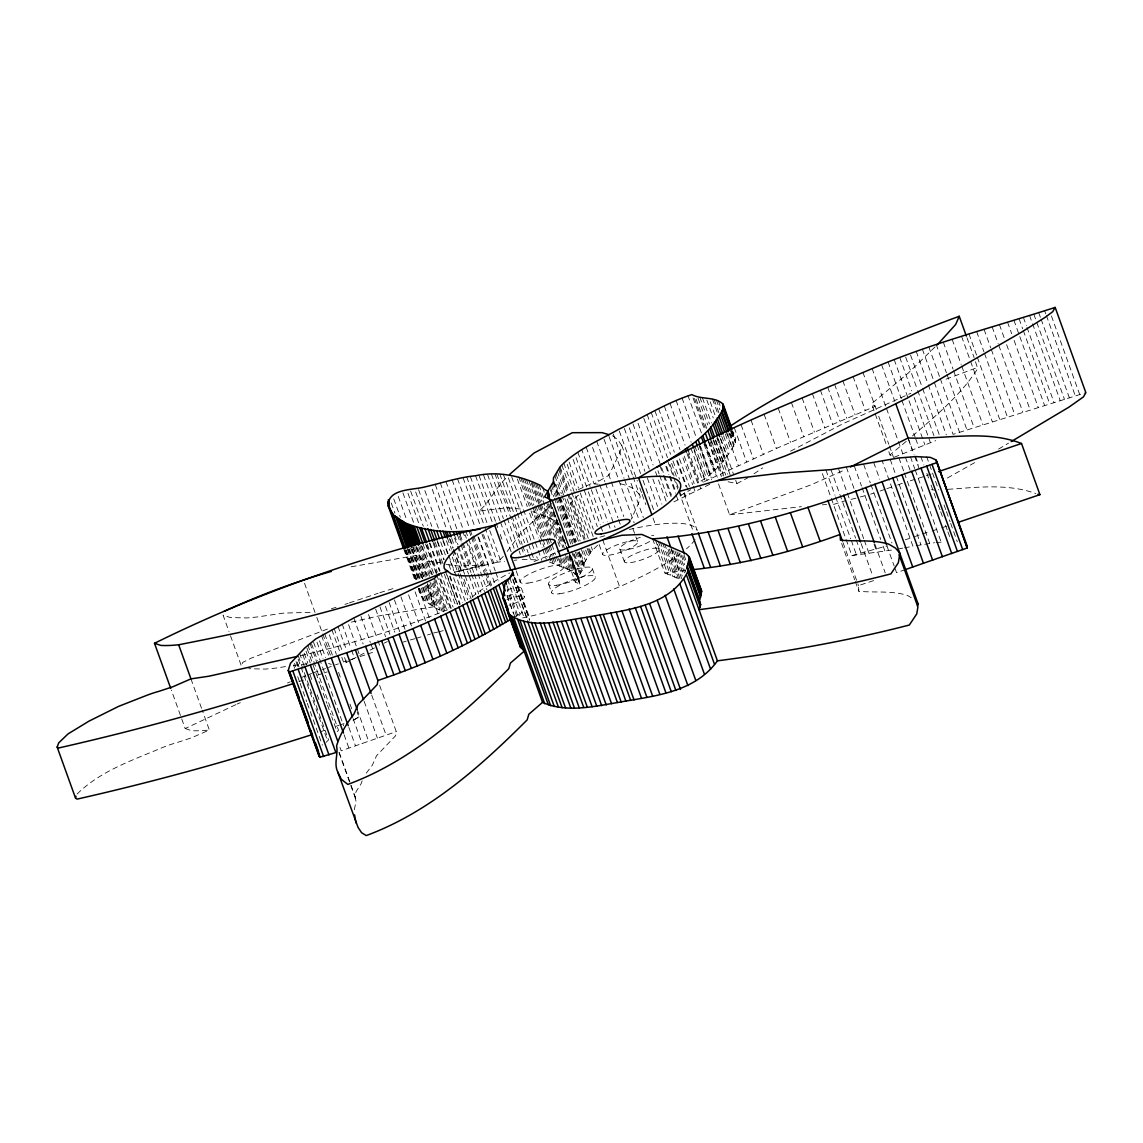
<?xml version="1.0" encoding="UTF-8"?>
<svg xmlns="http://www.w3.org/2000/svg" width="1143" height="1143" viewBox="0 0 1143 1143"><rect width="100%" height="100%" fill="white"/><g stroke="black" fill="none" stroke-linecap="round" stroke-linejoin="round"><path stroke-width="0.75" stroke-dasharray="5 3.75" d="M565.642 555.355L575.272 582.101L579.872 584.087L578.887 578.444L570.471 555.041M418.909 588.845L418.852 591.074L423.939 600.075L434.897 607.747L443.641 611.762L432.954 582.058M687.057 453.757L697.587 482.989C714.175 473.974 726.591 458.986 735.363 442.841L735.42 438.312L733.077 431.811M578.887 578.444L570.557 553.841M354.33 809.73L356.044 801.257L354.987 797.057C354.444 790.556 360.945 786.755 362.102 780.898M575.272 582.101L584.002 567.099L584.187 563.07L580.03 551.512M379.647 685.429L396.278 731.62L395.678 735.678L376.547 755.723L372.347 765.181L365.946 773.568M612.577 435.726L617.777 439.726L621.806 445.513L620.178 451.942L608.933 475.259L594.103 483.903L581.83 449.813M633.093 476.86L640.223 496.662L638.594 503.091L631.193 519.279M584.187 563.07L590.774 552.055L598.675 544.125M507.135 551.483L522.037 531.681L549.783 506.149M562.513 520.937L565.585 515.95L565.771 511.921L572.357 500.905L578.287 495.133L593.731 538.039M326.112 742.379L328.541 739.907L297.852 654.653M77.138 793.999C100.555 770.811 133.26 759.938 163.049 747.322A29.218 6.429 -19.8 0 1 177.065 742.564L191.41 737.849L209.355 730.02L202.24 710.232M503.277 556.412L497.434 562.199L454.357 572.457M935.06 346.929L908.099 373.204L871.58 403.765L886.425 445.013M505.692 478.574C495.248 488.218 490.018 501.934 479.017 511.05L507.149 507.778L523.365 509.264M906.213 441.398L889.997 454.914L893.569 457.5L935.746 440.641M912.5 435.926C936.088 415.695 961.006 394.735 977.708 368.589L974.679 359.188M514.65 616.92L522.08 612.091L517.193 617.677L507.249 590.074M754.037 473.816L762.624 467.858M358.902 716.918L352.244 720.919L358.902 716.918L357.116 711.96M998.568 449.085L1008.555 443.141M680.171 495.662L690.629 489.761M974.65 462.644L946.704 478.417M350.215 660.368L344.114 663.697L340.6 653.953M704.488 481.517L776.397 448.427L875.152 406.351L871.58 403.765M359.702 655.525L366.046 652.082M728.177 481.789L736.892 483.618L748.008 477.731M673.899 501.863L709.717 484.332M790.527 451.199L843.077 423.653L910.842 393.292M351.63 659.64L358.388 656.196M370.032 650.167L376.847 646.795M384.262 643.123L387.348 641.609M235.858 704.645L185.195 728.548L171.35 690.101M578.429 489.618L590.745 483.846L598.218 484.175M534.095 561.527L556.398 552.355M842.348 471.002L810.83 484.932L729.62 514.793L717.347 480.689M237.058 704.059L240.344 702.674M287.479 682.985L290.251 681.857M302.123 677.242L305.295 675.956M308.467 674.684L311.61 673.456M328.47 667.483L331.256 666.398M349.372 602.875L378.147 593.274M367.789 654.025L374.547 651.696M946.061 379.147L977.651 367.432M322.469 669.669L325.469 668.584M934.388 382.548L953.048 434.369L1085.85 392.678M897.655 484.975L903.899 482.746M914.514 536.681L920.758 534.453M339.985 747.451L341.185 750.794L396.278 731.62M317.54 675.199L322.34 673.498M335.956 726.348L339.157 725.205M379.79 592.703L393.778 588.388M880.081 491.047L885.482 489.147M331.299 608.876L337.214 606.819M349.701 660.025L355.63 657.954M905.542 569.528L896.555 572.657L894.755 567.642M313.182 672.841L318.183 671.098M870.609 494.147L873.938 493.004M886.882 488.661L896.098 485.532M905.299 539.81L909.514 538.382M926.387 475.674L932.459 473.602M941.761 527.852L946.318 526.309M335.513 664.826L338.428 663.869M298.952 681.585L303.395 680.142M320.326 731.763L324.769 730.32M911.257 597.675L907.199 595.332C891.54 590.502 874.838 592.817 858.85 591.302L858.493 585.587L874.366 580.373M327.412 629.079L251.174 658.154L242.602 662.483L241.473 666.226L229.586 633.222M923.344 476.702L907.185 481.789M323.983 672.956L327.255 671.898M932.131 530.966L940.16 528.366M340.757 724.648L344.029 723.576M344.886 604.376L348.101 603.347M360.088 656.553L366.517 654.496M427.482 634.979L430.511 634.008M833.476 504.463L844.891 500.863M403.136 642.123L406.294 641.123M822.36 473.616L851.892 555.612L887.297 545.783M415.023 638.68L407.865 640.623M344.157 661.683L346.929 660.854M416.438 638.251L420.995 636.908M922.315 533.895L930.531 531.495M860.293 496.948L865.451 495.591M439.198 631.722L443.284 630.636M855.921 498.177L847.877 500.163M351.358 622.121L377.99 616.091L434.226 606.662L426.51 585.216M351.187 566.799L415.823 555.527L426.839 561.27L440.255 562.77M454.428 572.172L482.817 564.928L459.286 566.085L445.899 564.413M300.909 655.553C352.158 643.78 402.522 628.093 451.242 608.29L438.969 574.2M433.54 633.036L437.783 632.05M916.143 545.697L934.503 542.696M899.384 548.74L902.741 548.126M484.961 527.537L497.434 562.199L504.506 561.313M285.536 666.583L276.306 668.026A152.233 33.461 -19.8 0 1 265.147 669.084L248.788 668.698M904.413 547.811L912.957 546.311L882.267 461.058M851.892 555.612L892.783 549.912M652.639 538.896L664.912 573L685.586 570.457M293.422 665.455L308.01 663.797M522.137 559.37L537.91 559.899L536.724 556.598M514.25 560.327L516.922 559.999M310.124 612.334L283.507 613.119L257.889 616.877A152.233 33.461 -19.8 0 1 246.731 617.949L230.372 617.549L223.056 615.077L228.986 631.565M822.331 504.835L826.632 504.434M936.131 542.525L944.575 541.911M729.62 514.793L801.386 506.663M947.99 489.304C977.351 487.347 1007.583 483.346 1035.887 493.547M931.431 489.704L934.717 490.09M549.44 561.999L571.229 570.686L578.987 577.244M328.541 663.483L331.299 664.397M664.912 573L680.242 579.358L669.141 548.497M728.62 433.997L735.42 438.312M620.42 483.789C628.364 485.661 636.665 488.647 640.223 496.662M560.07 525.151L556.827 523.594L552.812 519.536L532.981 511.621L542.482 538.024M185.195 728.548L191.51 730.663A116.672 25.646 -19.8 0 0 209.369 730.02M1051.431 315.982L1079.721 394.549M1044.559 310.51L1045.774 313.854M1046.374 315.525L1075.263 395.764M1038.673 312.539L1040.487 317.554M1041.087 319.226L1069.377 397.793M1033.801 314.139L1036.215 320.826M1036.815 322.497L1064.49 399.393M1029.543 315.439L1031.943 322.126M1032.558 323.798L1060.233 400.693M1023.371 317.325L1026.371 325.684M1026.971 327.355L1054.06 402.579M1019.099 318.797L1022.699 328.827M1023.299 330.498L1049.788 404.05M1013.898 320.169L1044.588 405.422M1007.483 322.055L1011.698 333.756M1014.112 340.443L1038.173 407.308M999.425 324.626L1004.24 337.999M1006.654 344.686L1030.114 409.88M992.138 326.855L998.153 343.572M998.753 345.243L1022.828 412.109M984.094 329.427L990.71 347.815M991.31 349.487L1014.784 414.68M976.693 331.684L983.923 351.744M984.523 353.416L1007.383 416.938M968.95 333.913L976.765 355.644M977.365 357.316L999.639 419.167M966.964 337.728L974.093 357.53M961.592 336.399L970.007 359.802M970.607 361.474L992.281 421.653M952.133 339.357L961.163 364.431M961.763 366.103L982.823 424.61M943.361 342.286L952.991 369.018M953.591 370.689L974.05 427.525M936.174 344.386L946.404 372.804M947.004 374.475L966.864 429.625M928.859 347.001L939.689 377.09M940.303 378.762L959.548 432.254M922.344 349.115L933.788 380.876M916.2 351.315L927.645 383.076M928.245 384.748L946.29 434.897M910.571 355.073L922.001 386.834M922.601 388.506L939.46 435.312M905.656 357.059L917.086 388.82M917.686 390.492L933.931 435.626M899.698 357.345L911.743 390.777M914.143 397.464L930.388 442.598M894.197 359.588L924.887 444.841M926.587 456.471L928.988 463.158M929.588 464.83L938.617 489.904M944.032 504.949L945.847 509.964M946.447 511.635L950.047 521.665M950.662 523.337L953.062 530.023M953.662 531.695L957.277 541.725M888.04 361.917L901.284 398.678M901.884 400.35L915.129 437.126M915.729 438.798L918.743 447.156M920.844 456.614L923.858 464.972M926.859 473.331L928.673 478.346M931.074 485.032L935.888 498.405M938.289 505.092L940.103 510.107M940.703 511.778L943.104 518.465M945.518 525.151L947.318 530.166M947.918 531.838L950.333 538.524M915.6 456.6L918.615 464.958M908.099 437.998L914.043 454.485M914.629 456.143L918.786 467.687M881.567 364.603L894.798 401.379M908.642 439.826L912.257 449.842M910.442 456.8L914.643 468.501M915.257 470.173L941.132 542.053M905.442 457.286L910.257 470.645M872.052 368.375L885.896 406.822M886.497 408.494L902.741 453.614M898.941 457.957L903.756 471.33M904.356 473.002L929.63 543.211M862.879 372.247L876.338 409.651M878.71 416.252L888.811 444.298M889.411 445.956L893.569 457.5M888.811 451.614L889.997 454.914M890.254 459.529L895.669 474.574M896.269 476.245L920.944 544.782M853.049 376.404L865.322 410.494M873.723 462.558L879.753 479.274M842.82 380.719L855.107 414.823M863.665 464.415L870.28 482.803M870.88 484.475L891.94 542.982M834.547 384.219L846.834 418.324M886.925 545.911L894.155 565.971M827.689 387.134L839.962 421.224M854.264 465.93L861.479 485.989M862.093 487.661L880.739 539.482M883.153 546.168L884.953 551.183M820.417 390.22L832.69 424.324M874.981 544.425L885.211 572.843M846.377 467.258L854.207 488.99M874.066 544.154L877.067 552.512M812.387 393.635L824.675 427.725M838.405 468.43L863.679 538.639M864.279 540.31L869.094 553.683M861.136 543.597L872.566 575.358M830.932 469.644L855.607 538.167M856.207 539.839L861.636 554.884M802.143 397.993L814.43 432.083M825.96 470.144L834.976 495.219M835.59 496.891L850.635 538.682M851.235 540.353L856.65 555.398M843.048 542.682L858.493 585.587M791.427 402.579L803.7 436.683M841.619 543.454L854.693 579.758M855.293 581.416L858.85 591.302M778.24 408.251L790.527 442.341M764.11 414.323L776.397 448.427M751.065 420.195L763.353 454.3M741.093 424.739L753.366 458.843M734.277 427.725L746.55 461.829M732.206 430.854L735.278 439.684M731.663 431.382L735.178 441.127M731.449 431.525L733.192 436.397M731.277 431.468L735.363 442.841M730.506 430.854L732.263 435.726M718.375 400.822L720.719 407.322M730.048 433.311L734.149 444.67M729.191 433.326L733.877 446.313M716.347 399.893L719.847 409.637M727.405 433.711L732.663 448.327M726.062 431.54L738.335 465.63M714.189 399.707L718.876 412.694M725.305 433.983L731.149 450.228M712.503 399.121L717.175 412.109M723.576 435.826L729.42 452.071M710.232 401.793L715.489 416.409M721.733 436.312L728.162 454.171M706.788 399.993L713.218 417.867M720.847 439.069L733.335 473.731M735.706 480.317L736.892 483.618M720.247 438.341L726.677 456.2M718.333 438.883L725.348 458.372M716.775 435.783L729.048 469.887M702.431 397.878L711.46 422.953M716.875 437.998L730.12 474.774M715.589 439.769L723.19 460.872M699.859 397.221L709.489 423.967M715.504 440.684L727.534 474.116M713.832 440.384L722.019 463.115M698.087 398.207L707.717 424.953M713.132 439.998L725.762 475.102M711.46 440.755L720.233 465.115M696.087 399.021L706.917 429.111M710.132 438.683L723.762 475.917M694.473 398.478L705.903 430.239M710.117 441.941L722.162 475.359M693.058 397.964L704.488 429.725M708.703 441.427L721.347 476.531M708.389 441.612L717.747 467.587M705.774 443.884L715.132 469.859M687.857 395.278L701.702 433.726M705.317 443.755L717.347 477.188M703.888 441.484L716.161 475.574M703.931 443.927L713.875 471.53M700.516 446.299L710.46 473.902M699.073 443.913L711.346 478.017M681.971 397.821L696.416 437.94M699.43 446.299L711.46 479.731M697.044 445.113L708.16 475.974M694.83 445.956L707.103 480.06M693.587 447.599L704.688 478.446M676.07 400.364L691.115 442.155M694.115 450.513L705.56 482.26M690.901 448.142L703.174 482.246M688.043 449.942L699.745 482.417M670.012 403.322L685.057 445.113M688.057 453.471L700.702 488.575M684.243 456.1L694.187 483.703M664.326 406.065L679.971 449.528M682.985 457.886L692.615 484.618M693.215 486.289L695.015 491.304M679.528 458.914L689.458 486.518M658.711 408.794L674.356 452.257M677.356 460.615L689.4 494.047M676.613 460.629L685.971 486.604M654.91 410.794L670.555 454.257M672.97 460.943L679.585 479.331M684.4 492.69L685.6 496.033M683.9 493.49L697.159 530.323A125.387 27.561 -19.8 0 0 629.407 529.452M671.655 463.272L676.327 476.26M651.224 412.494L667.469 457.629M669.884 464.315L674.099 476.017M676.499 482.703L681.914 497.748M678.899 491.533L693.358 531.724M667.898 461.558L673.156 476.174M673.741 477.803L677.842 489.161M666.669 466.458L669.598 474.588M670.184 476.202L676.027 492.447M647.152 414.566L662.797 458.029M665.812 466.387L668.826 474.745M669.427 476.417L675.442 493.133M676.042 494.805L677.842 499.82M643.809 418.281L671.484 495.176M659.94 465.744L662.869 473.859M663.454 475.488L671.055 496.591M657.939 470.659L659.111 473.902M659.682 475.531L668.455 499.891M638.051 423.253L653.096 465.044M655.51 471.73L666.34 501.82M684.014 555.084L685.771 559.956M682.728 555.741L685.657 563.87M681.071 554.969L684.586 564.713M632.993 423.91L649.238 469.044M652.853 479.074L661.868 504.149M678.828 552.598L685.843 572.086M676.885 551.755L684.486 572.857M674.899 550.912L683.671 575.272M629.279 427.839L644.923 471.302M647.324 477.988L657.554 506.406M672.884 550.069L682.242 576.043M671.041 548.154L679.228 570.886M671.141 549.34L681.671 578.558M668.012 549.412L678.528 578.629M624.335 428.439L640.58 473.573M642.995 480.26L653.825 510.349M664.597 543.854L676.87 577.944M662.626 543.039L674.899 577.129M653.039 517.993L655.439 524.694M660.325 542.082L672.598 576.186M619.306 430.982L637.351 481.132M639.766 487.818L641.566 492.833M642.166 494.505L645.781 504.534M658.239 541.225L670.512 575.315M657.582 544.339L659.311 549.14M621.806 445.513L632.493 475.217M655.51 540.096L667.783 574.186M613.248 433.969L643.338 517.536M609.005 436.426L624.049 478.217M624.649 479.874L638.494 518.322M604.061 439.226L634.151 522.794M632.893 528.637L637.623 541.753M596.66 441.169L610.719 480.217M611.305 481.86L623.778 516.522M592.56 447.413L604.847 481.574M605.447 483.218L617.92 517.865M618.52 519.522L620.892 526.123M586.173 447.17L598.446 481.274M599.632 484.575L615.077 527.466M619.763 548.983L624.378 561.77M595.889 488.861L607.776 521.851M608.362 523.508L610.148 528.452M577.829 452.314L590.102 486.418M591.288 489.718L603.161 522.708M576.043 457.629L586.559 486.847M588.331 491.776L600.218 524.78M600.818 526.423L602.59 531.381M602.704 539.825L619.592 586.702M573.129 459.429L583.059 487.032M584.23 490.276L597.303 526.58M599.146 544.554L602.69 554.398M569.157 462.115L578.515 488.104M580.258 492.976L593.331 529.266M567.185 464.287L576.529 490.261M563.742 462.915L590.274 536.61M561.799 464.887L571.143 490.876M571.729 492.504L588.331 538.596M591.302 546.84L592.488 550.14M560.084 466.815L568.857 491.161M571.2 497.662L586.03 538.853M589.588 548.754L590.774 552.055M559.627 468.444L568.4 492.79M568.985 494.419L584.973 538.839M588.531 548.74L590.317 553.683M558.87 469.773L567.057 492.504M567.642 494.133L584.216 540.168M587.188 548.426L589.559 555.027M557.313 471.387L564.913 492.504M567.242 498.991L582.058 540.139M585.63 550.04L588.002 556.641M592.26 568.414L595.317 576.944M555.984 473.859L580.144 540.968M583.702 550.855L586.673 559.113M554.898 475.888L561.327 493.747M561.913 495.376L578.458 541.339M581.43 549.583L585.587 561.142M555.841 484.318L559.927 495.676M560.513 497.305L576.472 541.625M553.869 481.132L559.127 495.748M559.713 497.376L575.658 541.668M579.215 551.555L583.973 564.756M553.312 481.86L575.086 542.354M578.658 552.255L584.002 567.099M553.283 482.489L557.955 495.476M558.541 497.105L575.072 543.011M578.629 552.912L583.387 566.114M552.169 483.36L556.841 496.348M557.427 497.977L573.343 542.211M576.915 552.098L582.859 568.6M551.34 485.132L555.441 496.491M556.027 498.119L572.529 543.968M575.5 552.226L582.03 570.371M550.24 486.847L553.741 496.591M554.326 498.205L570.828 544.039M574.386 553.941L580.93 572.086M550.397 489.876L553.326 497.991M573.386 553.698L580.515 573.5M571.629 551.64L579.944 574.743M568.242 549.697L579.072 579.787M549.626 499.362L551.783 505.677M552.383 507.349L555.998 517.365M556.598 519.036L563.213 537.424M563.813 539.096L565.628 544.111M566.485 546.168L568.285 551.183M568.885 552.855L579.715 582.944M549.183 498.834L551.598 505.52M553.998 512.207L555.798 517.222M556.412 518.893L560.013 528.923M563.628 538.953L566.028 545.64M566.642 547.311L579.872 584.087M550.54 503.534L565.585 545.325M566.199 546.997L578.829 582.101M549.812 504.106L564.542 545.04M568.7 556.584L575.243 574.743M542.539 487.461L544.297 492.333M548.383 503.706L564.328 547.968M567.299 556.212L573.229 572.714M546.983 503.549L562.913 547.583M539.039 485.204L544.297 499.82M546.64 506.32L561.413 547.354M564.985 557.255L569.728 570.457M537.139 484.275L559.513 546.425M563.67 557.984L567.828 569.528M535.51 483.503L541.939 501.377M544.282 507.863L555.512 539.053M562.642 558.856L566.199 568.757M533.638 482.76L540.653 502.248M541.239 503.863L553.041 536.653M560.77 558.113L564.328 568.014M532.009 482.075L539.61 503.191M540.196 504.82L552.012 537.624M559.741 559.084L562.713 567.328M531.324 483.175L538.924 504.292M539.51 505.906L550.74 537.096M558.456 558.556L561.427 566.799M528.938 480.832L537.124 503.563M537.71 505.177L551.312 542.968M551.898 544.625L555.469 554.526M556.055 556.17L559.627 566.071M526.48 479.846L535.253 504.192M535.838 505.82L547.068 537.039M547.668 538.696L549.454 543.639M550.04 545.297L553.612 555.184M554.198 556.841L557.17 565.085M524.48 479.046L533.838 505.02M534.424 506.649L548.04 544.482M548.64 546.14L552.198 556.041M552.798 557.684L555.169 564.285M522.451 478.231L532.395 505.835M532.981 507.463L543.639 537.081M547.211 546.983L550.769 556.87M551.369 558.527L553.141 563.47M520.708 477.531L530.638 505.135M543.082 539.682L545.454 546.283M546.054 547.926L551.397 562.77M518.751 476.745L529.852 507.592M531.024 510.85L544.097 547.14M544.682 548.797L547.654 557.041M517.35 478.974L527.28 506.578M529.638 513.121L538.553 537.867M539.139 539.525L542.111 547.768M542.711 549.412L546.268 559.313M511.678 476.788L537.624 548.869M538.224 550.512L541.782 560.413M548.583 584.216L551.655 592.746M508.392 477.903L534.352 549.997M503.277 474.174L516.736 511.564M517.336 513.221L528.023 542.925M528.623 544.568L530.995 551.169M531.595 552.812L533.967 559.413M499.791 473.988L513.85 513.036M514.45 514.679L524.551 542.739M526.923 549.34L528.109 552.64M528.709 554.284L530.481 559.241M496.819 473.988L511.464 514.693M512.064 516.336L522.165 544.382M522.751 546.04L525.723 554.284M494.876 473.688L520.822 545.725M521.408 547.383L523.78 553.984M491.447 474.116L506.692 516.465M507.292 518.122L520.351 554.426M487.575 474.574L503.406 518.579M504.006 520.222L514.107 548.283M483.56 475.074L499.991 520.722M500.591 522.38L511.278 552.083M516.179 570.857L520.208 582.044M521.379 588.073L524.437 596.589A13.93 3.058 -19.8 0 1 509.049 605.304M479.031 475.545L495.462 521.194M496.048 522.851L497.834 527.795M500.205 534.395L501.991 539.353M515.236 578.001L529.109 616.506M514.407 577.529L529.452 619.32M514.193 577.701L529.595 620.378M475.531 475.759L492.562 523.051M512.836 578.958L527.88 620.749M512.936 579.93L527.38 620.035M509.807 578.001L524.451 618.692M507.521 579.401L519.794 613.491M470.373 476.674L487.404 523.965M489.776 530.566L501.063 561.927M507.049 585.845L517.579 615.063M466.744 476.945L484.361 525.894M507.135 595.374L514.736 616.491M507.063 595.817L513.493 613.677M463.044 477.745L480.503 526.223M483.503 534.581L493.747 562.999M481.989 534.124L495.233 570.9M495.833 572.572L498.848 580.93M457.529 478.688L474.988 527.166M478.588 537.196L488.218 563.928M477.974 536.824L494.819 583.63M473.759 535.738L486.404 570.843M487.004 572.514L491.819 585.888M452.099 479.76L469.544 528.237M470.144 529.909L471.959 534.924M472.559 536.596L485.189 571.529M485.789 573.172L491.133 588.031M469.116 530.938L470.873 535.81M471.459 537.424L489.118 586.488M465.772 530.938L468.101 537.439M468.687 539.053L486.961 589.788M445.899 481.432L462.744 528.223M465.144 534.91L466.358 538.253M468.759 544.94L476.588 566.671M462.672 531.095L465.601 539.21M466.187 540.839L484.461 591.588M460.215 534.91L462.558 541.396M463.144 543.025L473.702 572.357M474.288 574.015L480.832 592.16M440.255 482.86L457.114 529.666M459.515 536.353L461.315 541.368M461.929 543.039L470.945 568.1M457.486 535.067L460.415 543.182M461 544.811L470.973 572.514M471.559 574.172L478.688 593.96M454.471 535.067L457.986 544.811M458.572 546.44L468.559 574.172M469.144 575.829L475.688 593.974M435.269 484.561L451.528 529.695M454.528 538.039L456.943 544.725M457.543 546.397L465.958 569.8M451.756 538.496L454.685 546.625M457.014 553.112L464.672 574.357M465.258 576.001L472.988 597.46M432.197 489.19L446.642 529.309M450.256 539.339L453.257 547.697M453.857 549.369L461.686 571.1M449.356 538.482L452.857 548.226M453.442 549.854L461.672 572.686M464.044 579.287L471.173 599.089M447.384 537.996L451.485 549.354M452.071 550.983L459.7 572.2M460.3 573.843L469.201 598.589M446.427 540.796L449.928 550.54M452.271 557.027L467.658 599.804M443.37 540.639L448.056 553.626M448.642 555.241L465.215 601.289M424.867 490.561L438.712 529.009M442.927 540.696L447.742 554.069M450.142 560.756L453.757 570.786M440.698 541.939L445.956 556.555M448.885 564.671L450.656 569.628M453.628 577.872L462.544 602.618M437.712 541.682L444.141 559.541M450.056 575.972L460.158 604.018M418.567 489.618L431.811 526.394M437.226 541.439L443.841 559.827M449.613 576.358L459.857 604.833M435.312 542.396L442.912 563.499M447.07 575.043L457.757 604.747M445.084 570.414L457.143 603.904M415.666 491.961L427.711 525.394M433.726 542.111L441.555 563.842M433.24 543.282L441.441 566.071M444.413 574.329L455.7 605.676M430.025 543.054L440.012 570.786M440.612 572.443L453.085 607.09M410.666 491.147L423.31 526.251M429.325 542.968L439.555 571.386M427.339 544.325L437.326 572.086M439.712 578.687L450.399 608.376M407.965 493.276L419.395 525.037M426.625 545.097L436.855 573.515M425.496 543.839L436.083 573.243M436.683 574.9L448.556 607.905M422.881 543.668L433.468 573.086M435.84 579.687L446.542 609.39M434.254 578.487L445.956 610.962M402.907 492.862L414.352 524.623M422.167 546.354L432.397 574.772M420.981 545.04L431.583 574.472M433.954 581.073L444.656 610.776M419.967 545.997L429.982 573.815M418.909 546.94L429.525 576.429M431.911 583.03L441.998 611.076M417.595 547.754L427.625 575.615M429.997 582.216L440.098 610.262M398.264 496.448L406.679 519.836M416.309 546.583L426.539 575M415.795 546.911L426.425 576.429M429.397 584.673L438.312 609.433M414.623 547.711L425.267 577.244M427.639 583.844L436.54 608.59M427.325 583.93L438.441 614.777M412.966 546.854L423.61 576.401M427.168 586.302L434.897 607.747M412.894 547.397L423.539 576.972M412.237 549.069L423.067 579.144M425.467 585.83L432.697 605.89M393.749 498.877L400.364 517.265M411.809 549.011L422.639 579.101M410.637 548.24L421.467 578.329M424.482 586.688L431.097 605.076M409.38 548.883L420.21 578.972M423.224 587.331L429.239 604.047M408.708 549.069L420.138 580.83M422.539 587.516L427.968 602.561M391.292 503.077L394.906 513.107M407.551 548.211L418.981 579.972M407.451 549.64L418.295 579.73M421.296 588.088L426.11 601.461M406.265 550.012L417.095 580.101M405.879 549.926L416.581 580.115M419.724 588.374L423.939 600.075M405.051 549.869L416.109 580.258M418.881 588.316L421.896 596.675M404.708 549.754L415.909 580.487M418.552 588.202L429.739 619.077M403.808 549.283L415.238 581.044M415.08 591.803L425.596 621.02M408.594 594.889L418.538 622.492M400.922 596.789L411.451 626.021M394.421 599.889L405.522 630.736M389.149 602.461L399.679 631.693M385.434 606.261L394.778 632.236M379.962 606.833L389.906 634.436M375.661 609.133L385.591 636.737M368.532 614.534L377.304 638.894M377.89 640.523L379.633 645.395M360.988 616.406L370.332 642.395M370.918 644.009L372.675 648.881M353.773 617.977L363.131 643.966M348.586 624.678L356.773 647.409M357.359 649.038L359.116 653.91M371.704 695.13L386.148 735.249M342.186 624.078L350.958 648.438M351.544 650.067L354.459 658.182M337.942 626.264L346.715 650.624M364.174 701.359L377.404 738.135M334.042 628.307L342.228 651.039M344.557 657.539L346.315 662.411M331.827 629.593L340.014 652.324M357.202 709.489L368.632 741.25M329.37 634.908L336.385 654.396M324.726 633.894L332.556 655.625M338.571 672.341L340.371 677.356M350.001 704.102L351.801 709.117M304.524 583.301L315.054 612.534M316.825 617.463L322.169 632.308M322.769 633.951L330.484 655.41M353.073 718.518L362.102 743.593M321.554 635.665L328.57 655.153M319.511 640.794L325.526 657.511M348.844 727.419L355.473 745.808M317.011 642.237L323.026 658.954M313.596 642.295L343.686 725.876M311.51 643.766L317.525 660.483M344.1 734.763L348.915 748.136M309.953 643.28L316.568 661.668M307.838 645.023L338.528 730.277L337.085 731.777L331.67 716.732M306.996 648.195L312.41 663.24M313.011 664.912L319.64 683.3M320.24 684.971L326.855 703.359M327.455 705.031L331.07 715.061M306.053 651.253L310.267 662.954M304.195 653.139L307.796 663.169M339.242 752.508L355.887 798.714M338.957 752.508L354.987 797.057M302.795 654.682L306.41 664.712M310.024 674.741L311.825 679.756M317.24 694.801L319.04 699.816M299.537 653.153L304.352 666.526M298.137 659.125L300.538 665.812M301.138 667.483L327.627 741.035M297.223 662.14L299.023 667.155M296.051 661.583L297.852 666.598M294.494 663.34L295.694 666.683M293.494 664.912L294.694 668.255M297.709 676.613L299.509 681.628M300.109 683.3L306.724 701.688M307.324 703.359L322.369 745.15M190.952 678.871L201.639 708.574M695.044 539.596A125.387 27.561 -19.8 0 1 686.443 548.854M680.356 553.741A125.387 27.561 -19.8 0 1 519.979 618.434M472.073 597.103A125.387 27.561 -19.8 0 1 509.835 572.957M599.961 537.181A125.387 27.561 -19.8 0 1 608.347 534.767M506.863 599.804A13.93 3.058 -19.8 0 1 524.437 596.589M507.149 589.959A13.93 3.058 -19.8 0 1 521.422 588.331A13.93 3.058 -19.8 0 1 507.106 596.432M649.624 541.511A18.574 4.086 -19.8 0 1 620.506 549.669A18.574 4.086 -19.8 0 1 640.309 537.367M651.61 535.295A18.574 4.086 -19.8 0 1 653.71 535.581M608.862 555.227A18.574 4.086 -19.8 0 0 637.408 542.954A18.574 4.086 -19.8 0 0 614.177 546.04A18.574 4.086 -19.8 0 0 608.862 555.227M630.55 562.613A18.574 4.086 -19.8 0 0 659.097 550.34A18.574 4.086 -19.8 0 0 635.865 553.426A18.574 4.086 -19.8 0 0 630.55 562.613M559.384 593.788A23.217 5.101 -19.8 0 0 595.06 578.444A23.217 5.101 -19.8 0 0 566.028 582.301A23.217 5.101 -19.8 0 0 559.384 593.788M527.937 583.087A23.217 5.101 -19.8 0 0 563.628 567.742A23.217 5.101 -19.8 0 0 534.581 571.6A23.217 5.101 -19.8 0 0 527.937 583.087M556.312 585.259A23.217 5.101 -19.8 0 0 592.003 569.914A23.217 5.101 -19.8 0 0 562.956 573.772A23.217 5.101 -19.8 0 0 556.312 585.259"/><path stroke-width="1.5" d="M404.165 548.111L388.22 503.606C390.006 488.961 412.194 489.961 423.667 487.218C440.927 483.318 457.8 477.474 475.531 475.759C497.905 470.945 520.294 475.731 540.539 485.446L544.539 489.49L547.783 491.061L548.14 496.848L549.183 498.834L552.212 500.448A125.387 27.561 -19.8 0 1 678.942 481.374A125.387 27.561 -19.8 0 1 592.86 543.939A125.387 27.561 -19.8 0 1 451.128 573.929L444.47 568.743A125.387 27.561 -19.8 0 1 494.633 525.209L522.051 512.364L552.212 500.448L569.1 547.34L557.984 551.726M403.208 547.611L388.163 505.82L388.22 503.606M905.542 569.528L967.207 547.983L936.631 461.229L935.76 459.8L930.288 457.357L915.6 456.6L898.941 457.957L830.932 469.644L780.64 473.131L717.347 480.689L678.899 491.533M967.207 547.983L936.631 461.229M730.691 429.839L723.09 408.737L723.133 404.208C714.732 396.192 701.731 399.921 691.858 394.621C666.226 402.836 642.923 417.552 618.706 429.311C598.675 440.784 576.172 449.828 560.084 466.815L553.498 477.817L553.312 481.86L544.582 496.862L549.183 498.834M899.484 555.769L898.355 562.727L890.911 573.872C827.875 590.202 763.51 601.218 699.016 609.69L700.645 604.676L686.972 567.885L689.415 557.241L686.243 553.784L641.88 534.453L622.063 535.253L602.704 539.825M699.259 601.99L701.688 591.345L689.415 557.241M512.221 569.628L512.993 574.357L504.906 583.587L503.063 598.389L504.777 600.061L508.264 613.591C529.638 630.407 561.97 620.635 586.73 617.291C622.721 610.191 670.298 607.905 688.357 570.586L686.972 567.885M447.799 571.343L438.969 574.2L434.254 578.487L353.773 617.977L315.811 638.894L304.852 647.91L290.436 663.354L288.222 670.527L289.508 671.927L365.589 646.381L377.862 680.471L377.261 684.528L358.13 704.574L353.93 714.032C346.586 723.548 339.928 734.478 336.571 745.908C338.399 754.123 333.57 763.467 337.771 772.039L358.059 827.403L361.574 832.69L366.231 835.576C429.025 812.43 480.574 766.496 527.166 719.89L528.838 714.232L542.554 702.374C565.928 712.875 593.117 706.731 617.42 702.545C653.067 696.03 694.415 693.001 717.418 660.84C781.926 652.367 846.291 641.352 909.328 625.021L916.772 613.877L917.9 606.919L899.055 554.598L899.77 552.998L895.412 548.054L888.783 544.182C873.123 539.353 856.421 541.668 840.434 540.153L840.076 534.438C792.842 551.883 743.864 564.113 693.815 569.557M656.768 467.416C681.785 451.656 710.117 436.497 723.09 408.737M311.253 734.878C234.158 759.481 156.048 781.283 77.11 799.114L75.567 798.214L57.15 747.065L58.722 742.85L68.094 733.877L88.811 721.233L118.643 706.36L144.632 696.173A29.218 6.429 -19.8 0 1 158.648 691.415L172.993 686.7L190.952 678.871L208.983 676.199L297.609 656.325M75.567 798.214L75.924 796.171M917.472 605.747L918.186 604.147L874.852 484.275C803.129 511.135 729.291 533.152 652.639 538.896M1011.198 441.598L1068.919 407.151L1083.407 396.935L1085.85 392.678L1055.16 307.424L1052.717 311.696L1045.216 317.311L1021.299 332.299L907.142 398.15L813.059 444.584L784.927 456.071L717.347 480.689M305.167 667.326L335.856 752.58L320.197 757.18L318.911 755.766L319.197 753.68M937.203 344.9L955.662 324.483L959.234 316.282C879.596 345.7 800.429 379.39 729.605 426.582M509.607 474.431L533.995 453.057L572.329 432.697L602.004 432.64L609.176 434.711M365.589 646.381C416.123 629.422 464.972 606.833 509.807 578.001L512.607 572.514L513.807 575.858M377.862 680.471C424.367 665.012 469.23 644.409 511.107 619.02M224.185 611.334C258.847 595.489 294.78 581.93 331.427 571.386M958.548 522.222L1039.93 494.648L1021.513 443.498C985.009 429.397 945.847 439.512 908.099 437.998L850.406 467.016M170.75 688.429L154.505 643.295C262.447 590.059 377.133 550.897 494.633 525.209L510.907 570.428M438.969 574.2C355.659 608.933 266.776 627.35 178.665 644.781A116.672 25.646 -19.8 0 1 160.82 645.409L154.505 643.295M874.852 484.275L936.517 462.729M1021.513 443.498L938.574 471.573M292.851 683.743C215.741 708.331 137.631 730.134 58.693 747.965L57.15 747.065M1055.16 307.424C997.182 326.084 937.989 341.443 881.567 364.603C799.471 399.85 715.047 431.097 638.566 477.803L651.824 514.65M480.189 529.109C455.014 533.724 427.782 532.467 404.208 522.494L393.249 514.821L388.163 505.82M1038.015 494.219L1039.93 494.648M519.722 645.766L524.137 651.224L510.421 663.083L508.749 668.741C462.158 715.347 410.608 761.281 347.815 784.427L341.3 779.255L337.771 772.039M701.688 591.345L688.586 556.284M917.358 603.018L918.186 604.147M967.321 546.468L935.76 459.8M959.234 316.282L966.364 336.085M932.031 464.415L962.72 549.669M926.744 466.187L957.448 551.44M921.058 468.287L951.748 553.541M895.826 403.893L908.099 437.998M911.7 471.445L942.389 556.698M901.984 474.974L932.674 560.227M892.783 478.06L923.473 563.299M882.067 481.789L912.757 567.042M865.865 487.404L886.325 544.239M855.721 490.947L874.381 542.754M843.677 495.119L860.536 541.925M827.803 500.334L842.462 541.039M807.887 507.178L820.16 541.268M790.37 512.721L802.643 546.825M775.325 517.207L787.598 551.297M723.133 404.208L731.906 428.568M722.847 404.879L731.777 429.954M722.89 407.022L731.077 429.754M721.862 410.58L728.877 430.054M721.59 412.209L728.605 431.697M760.638 521.251L772.911 555.341M720.39 414.223L726.819 432.083M718.876 416.123L724.719 432.368M717.147 417.967L722.99 434.197M715.889 420.081L721.147 434.697M714.389 422.096L719.661 436.712M713.061 424.267L717.161 435.626M748.608 524.394L760.881 558.498M710.903 426.782L714.418 436.526M709.746 429.011L713.246 438.755M707.96 431.011L710.875 439.141M705.474 433.497L707.803 439.984M738.721 526.709L750.994 560.813M702.859 435.769L705.188 442.255M701.588 437.426L703.345 442.298M698.187 439.798L699.93 444.67M728.034 528.566L740.321 562.67M695.887 441.87L697.044 445.113M692.415 444.341L693.587 447.599M718.047 530.395L730.32 564.499M687.3 447.727L688.457 450.971M685.3 448.885L686.472 452.142M708.017 531.666L720.304 565.771M698.216 532.852L710.489 566.957M691.901 533.724L704.174 567.828M689 558.527L701.273 592.631M688.8 560.056L701.073 594.16M688.586 561.642L700.873 595.746M688.372 563.27L700.645 597.36M678.085 536.038L684.514 553.898M687.157 565.814L699.445 599.918M688.357 570.586L700.645 604.676M687.6 568.971L699.873 603.075M688.029 573L700.302 607.09M686.729 575.601L717.418 660.84M683.814 579.044L714.504 664.283M666.955 536.796L670.47 546.525M679.899 583.959L710.603 669.212M673.727 588.931L704.417 674.17M665.126 595.246L695.816 680.499M657.225 600.375L687.915 685.629M649.824 604.176L680.528 689.415M645.209 605.219L675.899 690.472M640.566 606.433L671.255 691.686M635.194 607.476L665.883 692.715M629.121 608.99L659.811 694.244M621.921 610.748L652.61 696.001M616.234 612.091L646.924 697.344M610.762 612.877L641.452 698.13M603.375 614.748L634.065 700.002M599.989 615.191L630.679 700.43M595.203 615.934L625.907 701.188M547.783 491.061L549.497 495.333M548.197 493.19L549.397 496.533M548.169 495.648L549.369 498.991M590.474 616.72L621.163 701.959M586.73 617.291L617.42 702.545M554.669 540.668L560.427 556.655M580.873 618.477L611.576 703.731M575.5 619.692L606.204 704.931M571.014 620.42L601.704 705.674M566.056 620.892L596.76 706.131M561.427 621.463L592.117 706.703M556.598 621.863L587.288 707.117M552.969 622.006L583.659 707.26M548.569 622.592L579.258 707.846M543.782 622.835L574.472 708.089M540.11 622.764L570.8 708.003M511.007 556.47L515.607 569.257M534.838 622.635L565.528 707.888M531.424 622.421L562.113 707.674M527.78 621.992L558.47 707.246M523.608 621.278L554.298 706.517M520.022 620.578L550.712 705.831M505.292 580.973L506.463 584.216M517.665 619.52L548.354 704.774M502.377 582.83L505.306 590.945M514.021 618.52L544.711 703.774M503.663 592.431L504.835 595.674M511.864 617.134L542.554 702.374M504.777 600.061L508.292 609.805M510.407 615.191L522.68 649.295M498.834 584.93L510.521 617.406M504.977 602.532L507.906 610.648M509.549 615.477L518.322 639.837M505.677 605.333L519.479 643.323L518.908 641.466M503.063 598.389L515.336 632.493M507.449 611.662L520.536 647.695M495.505 586.916L507.778 621.02M493.39 588.388L505.663 622.492M490.376 590.045L502.649 624.149M488.075 591.574L500.348 625.678M484.875 593.474L497.148 627.578M459.043 531.666L460.215 534.91M481.489 595.246L493.762 629.336M456.314 531.824L457.486 535.067M477.774 597.017L490.047 631.122M453.3 531.824L454.471 535.067M449.413 532.009L451.171 536.881M472.931 599.789L485.204 633.894M447.013 531.995L448.77 536.867M470.259 601.247L482.546 635.337M445.056 531.495L447.384 537.996M442.912 531.052L445.256 537.539M466.787 603.047L479.074 637.151M439.869 530.895L442.784 539.01M436.597 530.581L439.526 538.696M462.772 605.247L475.045 639.351M433.626 530.323L437.126 540.067M458.943 607.019L471.216 641.109M430.64 529.395L434.726 540.768M427.968 528.68L432.654 541.668M455.1 608.99L467.373 643.095M424.767 528.437L429.454 541.425M421.496 528.08L426.753 542.696M450.042 611.634L462.315 645.724M419.652 527.595L424.91 542.211M417.038 527.437L422.881 543.668M414.552 527.18L420.395 543.411M445.856 613.705L458.129 647.795M412.952 526.509L419.381 544.382M411.309 525.823L418.324 545.311M409.408 525.023L416.423 544.497M407.608 524.18L415.209 545.282M440.641 616.206L452.914 650.296M405.851 523.351L414.037 546.083M404.208 522.494L412.38 545.225M403.536 521.422L412.309 545.783M402.007 520.651L411.637 547.397M400.407 519.822L410.037 546.568M398.55 518.808L408.78 547.211M434.526 619.049L446.813 653.153M397.264 517.308L408.108 547.397M395.421 516.222L406.851 547.968M388.22 499.862L389.42 503.206M392.52 513.264L405.151 548.354M387.82 501.706L389.02 505.049M391.206 511.421L404.451 548.197M428.154 621.992L440.426 656.082M420.71 625.478L432.983 659.582M412.952 628.693L425.225 662.783M404.979 631.965L417.252 666.069M399.078 634.322L411.351 668.426M392.978 636.58L405.251 670.67M387.963 638.48L400.25 672.584M381.605 640.752L393.878 674.856M374.804 643.152L387.077 677.242M355.459 649.996L371.104 693.458M346.715 652.882L363.56 699.687M337.942 656.011L357.202 709.489M331.413 658.339L352.473 716.847M324.783 660.554L348.244 725.748M318.225 662.897L343.5 733.092M310.496 665.54L337.585 740.764M298.252 669.569L328.941 754.823M292.937 671.255L323.626 756.509M290.308 673.456L299.195 697.644M300.538 701.859L308.224 722.719M310.767 730.277L312.568 735.292M315.439 742.779L318.597 752.008M289.508 671.927L320.197 757.18M288.736 671.284L319.426 756.537M288.222 670.527L318.911 755.766M178.665 644.781L190.952 678.871M355.187 818.845L356.187 823.189M354.587 814.93L354.987 817.531M569.1 547.34A125.387 27.561 -19.8 0 1 596.775 538.139M518.736 557.513A23.217 5.101 -19.8 0 0 554.412 542.168A23.217 5.101 -19.8 0 0 525.366 546.025A23.217 5.101 -19.8 0 0 518.736 557.513M601.189 533.924A18.574 4.086 -19.8 0 0 629.736 521.651A18.574 4.086 -19.8 0 0 606.504 524.737A18.574 4.086 -19.8 0 0 601.189 533.924"/></g></svg>
